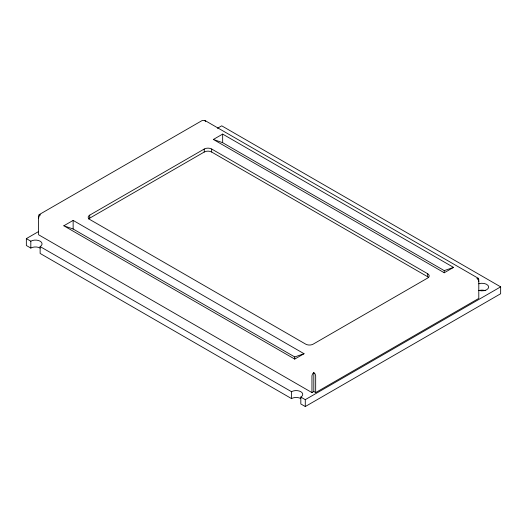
<?xml version="1.0" encoding="UTF-8"?>
<svg xmlns="http://www.w3.org/2000/svg" width="527" height="527" viewBox="0 0 527 527"><rect width="100%" height="100%" fill="white"/><g stroke="black" fill="none" stroke-linecap="round" stroke-linejoin="round"><path stroke-width="0.79" d="M38.603 217.994L39.15 216.156L40.467 214.766L39.15 214.641L38.603 215.846L38.603 234.765L311.951 392.582L313.815 391.508L315.673 392.582L478.793 298.407L478.793 279.488L478.246 278.282L204.898 120.466L202.263 120.466L39.15 214.641M315.673 392.582L315.673 375.81L315.126 373.972L313.815 372.582L312.498 373.972L311.951 375.81L311.951 392.582M40.131 248.072A6.581 3.801 0 0 0 30.816 248.072L26.35 245.496L26.35 238.612L38.471 231.617M217.44 128.292L221.715 125.821L500.65 286.859L500.65 293.743L305.285 406.534L300.818 403.952L300.818 397.075A6.581 3.801 0 0 0 300.818 391.699A6.581 3.801 0 0 0 291.503 391.699L40.131 246.57A6.581 3.801 0 0 0 40.131 241.195A6.581 3.801 0 0 0 30.816 241.195L26.35 238.612M63.833 225.787L73.141 220.411L304.039 353.716L294.725 359.091L63.833 225.787L73.141 229.014L294.725 356.944L304.039 353.716M213.356 139.464L222.664 134.089L453.556 267.393L444.248 272.769L213.356 139.464L222.664 142.685L444.248 270.614L453.556 267.393M89.715 215.148L204.232 149.029A5.263 3.043 0 0 1 211.676 149.029L427.674 273.737A5.263 3.043 0 0 1 427.674 278.032L313.163 344.151A5.263 3.043 0 0 1 305.713 344.151L89.715 219.443A5.263 3.043 0 0 1 89.715 215.148L89.715 218.158A5.263 3.043 0 0 0 88.661 219.028M89.715 218.158L204.232 152.04A5.263 3.043 0 0 1 211.676 152.04L427.674 276.747A5.263 3.043 0 0 1 428.728 277.617M300.818 397.075L305.285 399.657L500.65 286.859M478.246 278.282L476.928 278.414L478.246 279.804L478.793 281.635M300.818 398.577A6.581 3.801 0 0 0 291.503 398.577L40.131 253.447L40.131 246.57M204.898 120.466L205.444 121.671M444.248 270.614L444.248 272.769M427.674 273.737L427.674 276.747M313.815 372.582L313.815 391.508M305.285 399.657L305.285 406.534M294.725 356.944L294.725 359.091M291.503 391.699L291.503 398.577M222.664 134.089L222.664 142.685M211.676 149.029L211.676 152.04M204.232 149.029L204.232 152.04M73.141 220.411L73.141 229.014M30.816 241.195L30.816 248.072M478.766 283.77A6.581 3.801 0 0 1 488.641 287.063A6.581 3.801 0 0 1 478.766 290.351M478.766 290.647A6.581 3.801 0 0 1 485.347 290.647"/></g></svg>
